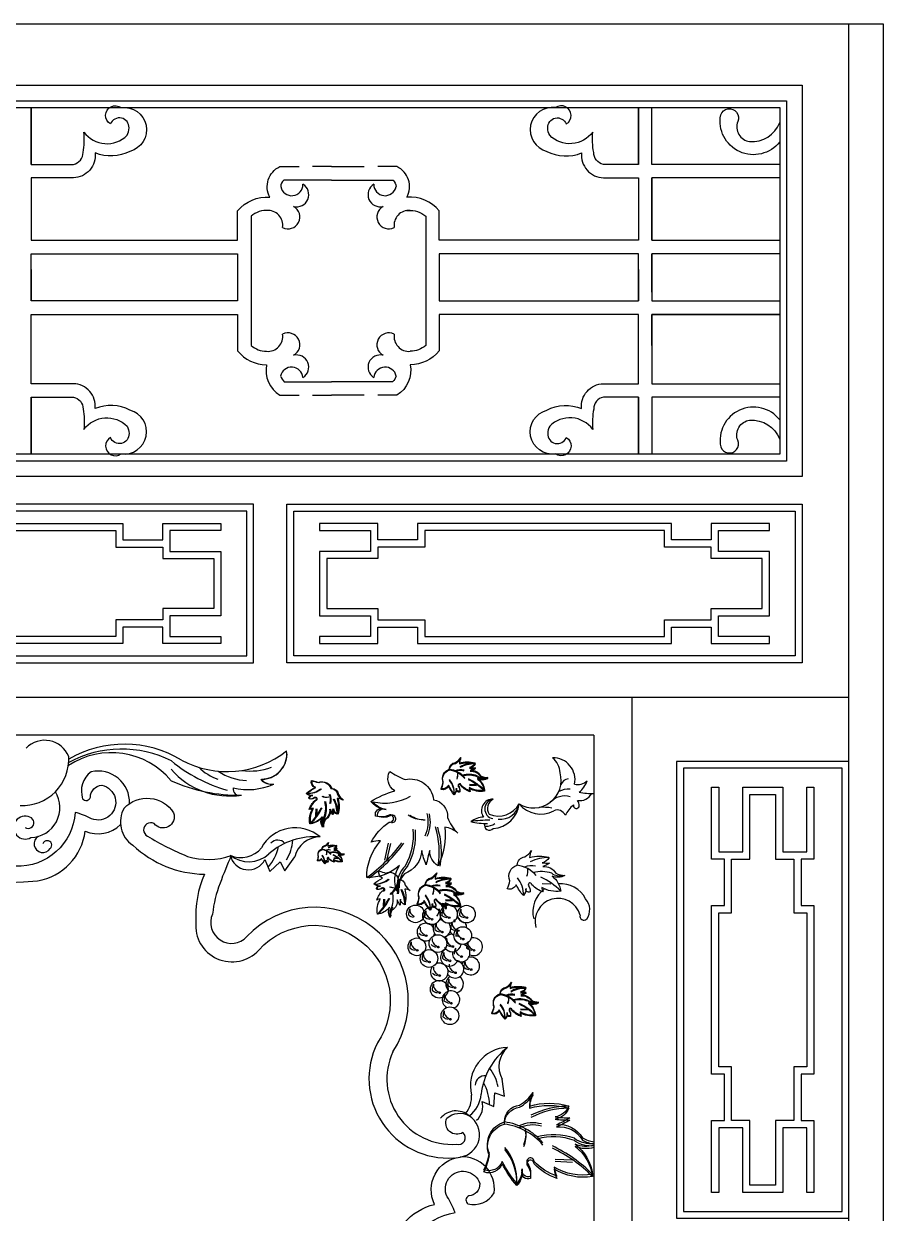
# Model space of a CAD drawing. Header units: metres. Extents: x 4107 to 6907, y 781 to 4481.
# Drawn here: x 5656 to 6907, y 2748 to 4481 of the extents above; entities that cross this region are included whole.
import ezdxf

# ---------------------------------------------------------------- set-up
doc = ezdxf.new("R2010")
doc.units = ezdxf.units.M
for name, color, linetype in [('3', 3, 'Continuous'), ('4', 4, 'Continuous'), ('7', 7, 'Continuous')]:
    doc.layers.add(name, color=color, linetype=linetype)

msp = doc.modelspace()

# ---------------------------------------------------------------- hatches: boundary and pattern name
at = {"layer": '3'}
h = msp.add_hatch(dxfattribs=at)
h.set_pattern_fill('ANGLE', scale=1.31)
h.paths.add_polyline_path([(6251.18, 3176.19, 1), (6248.68, 3176.19, 1)])
h = msp.add_hatch(dxfattribs=at)
h.set_pattern_fill('ANGLE', scale=1.31)
h.paths.add_polyline_path([(6276.2, 3178.48, 1), (6273.7, 3178.48, 1)])
h = msp.add_hatch(dxfattribs=at)
h.set_pattern_fill('ANGLE', scale=1.31)
h.paths.add_polyline_path([(6301.95, 3178.48, 1), (6299.45, 3178.48, 1)])
h = msp.add_hatch(dxfattribs=at)
h.set_pattern_fill('ANGLE', scale=1.31)
h.paths.add_polyline_path([(6242.85, 3152.34, 1), (6240.35, 3152.34, 1)])
h = msp.add_hatch(dxfattribs=at)
h.set_pattern_fill('ANGLE', scale=1.31)
h.paths.add_polyline_path([(6266.17, 3157.54, 1), (6263.67, 3157.54, 1)])
h = msp.add_hatch(dxfattribs=at)
h.set_pattern_fill('ANGLE', scale=1.31)
h.paths.add_polyline_path([(6289.23, 3159.53, 1), (6286.73, 3159.53, 1)])
h = msp.add_hatch(dxfattribs=at)
h.set_pattern_fill('ANGLE', scale=1.31)
h.paths.add_polyline_path([(6260.46, 3135.68, 1), (6257.96, 3135.68, 1)])
h = msp.add_hatch(dxfattribs=at)
h.set_pattern_fill('ANGLE', scale=1.31)
h.paths.add_polyline_path([(6281.39, 3136.45, 1), (6278.89, 3136.45, 1)])
h = msp.add_hatch(dxfattribs=at)
h.set_pattern_fill('ANGLE', scale=1.31)
h.paths.add_polyline_path([(6296.43, 3147.36, 1), (6293.93, 3147.36, 1)])
h = msp.add_hatch(dxfattribs=at)
h.set_pattern_fill('ANGLE', scale=1.31)
h.paths.add_polyline_path([(6229.77, 3130.87, 1), (6227.27, 3130.87, 1)])
h = msp.add_hatch(dxfattribs=at)
h.set_pattern_fill('ANGLE', scale=1.31)
h.paths.add_polyline_path([(6294.14, 3121.82, 1), (6291.64, 3121.82, 1)])
h = msp.add_hatch(dxfattribs=at)
h.set_pattern_fill('ANGLE', scale=1.31)
h.paths.add_polyline_path([(6312.35, 3131.02, 1), (6309.85, 3131.02, 1)])
h = msp.add_hatch(dxfattribs=at)
h.set_pattern_fill('ANGLE', scale=1.31)
h.paths.add_polyline_path([(6247.41, 3113.88, 1), (6244.91, 3113.88, 1)])
h = msp.add_hatch(dxfattribs=at)
h.set_pattern_fill('ANGLE', scale=1.31)
h.paths.add_polyline_path([(6277.12, 3115.67, 1), (6274.61, 3115.67, 1)])
h = msp.add_hatch(dxfattribs=at)
h.set_pattern_fill('ANGLE', scale=1.31)
h.paths.add_polyline_path([(6308.15, 3102.93, 1), (6305.65, 3102.93, 1)])
h = msp.add_hatch(dxfattribs=at)
h.set_pattern_fill('ANGLE', scale=1.31)
h.paths.add_polyline_path([(6262.39, 3094.19, 1), (6259.89, 3094.19, 1)])
h = msp.add_hatch(dxfattribs=at)
h.set_pattern_fill('ANGLE', scale=1.31)
h.paths.add_polyline_path([(6285.24, 3098.32, 1), (6282.74, 3098.32, 1)])
h = msp.add_hatch(dxfattribs=at)
h.set_pattern_fill('ANGLE', scale=1.31)
h.paths.add_polyline_path([(6262.28, 3069.1, 1), (6259.78, 3069.1, 1)])
h = msp.add_hatch(dxfattribs=at)
h.set_pattern_fill('ANGLE', scale=1.31)
h.paths.add_polyline_path([(6284.72, 3076.46, 1), (6282.22, 3076.46, 1)])
h = msp.add_hatch(dxfattribs=at)
h.set_pattern_fill('ANGLE', scale=1.31)
h.paths.add_polyline_path([(6279.36, 3053.93, 1), (6276.86, 3053.93, 1)])
h = msp.add_hatch(dxfattribs=at)
h.set_pattern_fill('ANGLE', scale=1.31)
h.paths.add_polyline_path([(6277.87, 3030.57, 1), (6275.37, 3030.57, 1)])

# ---------------------------------------------------------------- linework, layer by layer
for p, q in [((5666.57, 4275.75), (5666.57, 4358.43)), ((6550.49, 4275.75), (6550.49, 4358.43)), ((6570.07, 4275.75), (6570.07, 4358.43)), ((6570.07, 4165.22), (6570.07, 4256.17)), ((5666.57, 4089.58), (5666.57, 4145.64)), ((6550.49, 4089.58), (6550.49, 4145.64)), ((6570.07, 4089.58), (6570.07, 4145.64)), ((5666.57, 4122.5), (5666.57, 4076.79)), ((6550.49, 4122.5), (6550.49, 4076.79)), ((6570.07, 4122.5), (6570.07, 4076.79)), ((6570.07, 4057.21), (6570.07, 3956.32)), ((5666.57, 3936.74), (5666.57, 3853.65)), ((6550.49, 3936.74), (6550.49, 3853.65)), ((6570.07, 3936.74), (6570.07, 3853.65)), ((6304.63, 3372.94), (6314.75, 3372.5)), ((6304.63, 3371.67), (6314.75, 3371.23)), ((6080.99, 3337.13), (6080.55, 3327)), ((6082.26, 3337.13), (6081.82, 3327)), ((6186.17, 3286.93), (6180.75, 3262.18)), ((6189.3, 3286.39), (6183.88, 3261.63)), ((6006.69, 3263.09), (6014.01, 3245.94)), ((6014.01, 3245.94), (6028.69, 3259.68)), ((6028.69, 3259.68), (6035.81, 3246.89)), ((6035.81, 3246.89), (6050.19, 3267.17)), ((6106.82, 3265.75), (6112.66, 3265.5)), ((6106.82, 3265.02), (6112.66, 3264.77)), ((6410.39, 3228.24), (6422.87, 3227.7)), ((6179.36, 3205.28), (6178.92, 3195.16)), ((6180.63, 3205.28), (6180.19, 3195.16)), ((6269.55, 3205.01), (6279.68, 3204.57)), ((6269.55, 3203.74), (6279.68, 3203.3)), ((6223.63, 3180.69), (6223.22, 3179.2)), ((6247.08, 3177.95), (6246.67, 3176.46)), ((6272.11, 3180.24), (6271.7, 3178.75)), ((6297.85, 3180.24), (6297.44, 3178.75)), ((6238.75, 3154.1), (6238.34, 3152.61)), ((6262.08, 3159.3), (6261.67, 3157.81)), ((6285.13, 3161.29), (6284.72, 3159.8)), ((6256.37, 3137.44), (6255.96, 3135.95)), ((6277.29, 3138.21), (6276.88, 3136.72)), ((6292.33, 3149.12), (6291.93, 3147.63)), ((6225.67, 3132.63), (6225.27, 3131.14)), ((6308.25, 3132.78), (6307.84, 3131.29)), ((6243.31, 3115.64), (6242.9, 3114.15)), ((6273.02, 3117.44), (6272.61, 3115.95)), ((6304.05, 3104.69), (6303.65, 3103.2)), ((6258.29, 3095.96), (6257.88, 3094.47)), ((6281.14, 3100.08), (6280.73, 3098.59)), ((6258.18, 3070.86), (6257.77, 3069.37)), ((6280.62, 3078.22), (6280.21, 3076.73)), ((6275.26, 3055.69), (6274.85, 3054.2)), ((6273.77, 3032.33), (6273.37, 3030.84)), ((6378.58, 3045.93), (6388.71, 3045.49)), ((6378.58, 3044.66), (6388.71, 3044.22)), ((6355.25, 2918.67), (6352.16, 2943.34)), ((6322.83, 2910.96), (6339.81, 2903.25)), ((6339.81, 2903.25), (6341.35, 2923.3)), ((6341.35, 2923.3), (6355.25, 2918.67)), ((6429.09, 2826.89), (6454.41, 2825.79)), ((6429.09, 2823.71), (6454.41, 2822.61))]:
    msp.add_line(p, q, dxfattribs=at)
for points in [[(5506.67, 4368.43), (6766.08, 4368.43), (6766.08, 3843.65), (5506.67, 3843.65)], [(6756.08, 4275.75), (6570.07, 4275.75), (6570.07, 4358.43)], [(6103.66, 4272.5), (6075.99, 4272.5)], [(6103.66, 4272.5), (6151.33, 4272.5)], [(6756.08, 4256.17), (6570.07, 4256.17), (6570.07, 4165.22), (6756.08, 4165.22)], [(5967.02, 4145.64), (5967.02, 4076.79)], [(6260.3, 4145.64), (6260.3, 4076.79)], [(6756.08, 4145.64), (6570.07, 4145.64), (6570.07, 4076.79), (6756.08, 4076.79)], [(6756.08, 4057.21), (6570.07, 4057.21), (6570.07, 3956.32), (6756.08, 3956.32)], [(6570.07, 4011.88), (6570.07, 4057.21), (6756.08, 4057.21)], [(6075.99, 3939.58), (6103.66, 3939.58)], [(6151.33, 3939.58), (6103.66, 3939.58)], [(6756.08, 3936.74), (6570.07, 3936.74), (6570.07, 3854.06)], [(5223.62, 3588.16), (5223.62, 3612.17), (5155.43, 3612.17), (5155.43, 3628.75), (5081.08, 3628.75), (5081.08, 3701.67), (5155.43, 3701.67), (5155.43, 3718.26), (5223.62, 3718.26), (5223.62, 3742.26), (5789.71, 3742.26), (5789.71, 3718.26), (5857.91, 3718.26), (5857.91, 3701.67), (5932.25, 3701.67), (5932.25, 3628.75), (5857.91, 3628.75), (5857.91, 3612.17), (5789.71, 3612.17), (5789.71, 3588.16), (5223.62, 3588.16)], [(5213.18, 3752.7), (5800.16, 3752.7), (5800.16, 3728.7), (5857.91, 3728.7), (5857.91, 3752.7), (5942.7, 3752.7), (5942.7, 3742.26), (5868.35, 3742.26), (5868.35, 3712.11), (5942.7, 3712.11), (5942.7, 3618.31), (5868.35, 3618.31), (5868.35, 3588.16), (5942.7, 3588.16), (5942.7, 3577.72), (5857.91, 3577.72), (5857.91, 3601.72), (5800.16, 3601.72), (5800.16, 3577.72), (5213.18, 3577.72)], [(6741.09, 3752.7), (6656.3, 3752.7), (6656.3, 3728.7), (6598.55, 3728.7), (6598.55, 3752.7), (6228.82, 3752.7), (6228.82, 3728.7), (6171.07, 3728.7), (6171.07, 3752.7), (6086.28, 3752.7), (6086.28, 3742.26), (6160.63, 3742.26), (6160.63, 3712.11), (6086.28, 3712.11), (6086.28, 3618.31), (6160.63, 3618.31), (6160.63, 3588.16), (6086.28, 3588.16), (6086.28, 3577.72), (6171.07, 3577.72), (6171.07, 3601.72), (6228.82, 3601.72), (6228.82, 3577.72), (6598.55, 3577.72), (6598.55, 3601.72), (6656.3, 3601.72), (6656.3, 3577.72), (6741.09, 3577.72), (6741.09, 3588.16), (6666.74, 3588.16), (6666.74, 3618.31), (6741.09, 3618.31), (6741.09, 3712.11), (6666.74, 3712.11), (6666.74, 3742.26), (6741.09, 3742.26), (6741.09, 3752.7)], [(6588.11, 3588.16), (6588.11, 3612.17), (6656.3, 3612.17), (6656.3, 3628.75), (6730.65, 3628.75), (6730.65, 3701.67), (6656.3, 3701.67), (6656.3, 3718.26), (6588.11, 3718.26), (6588.11, 3742.26), (6239.26, 3742.26), (6239.26, 3718.26), (6171.07, 3718.26), (6171.07, 3701.67), (6096.72, 3701.67), (6096.72, 3628.75), (6171.07, 3628.75), (6171.07, 3612.17), (6239.26, 3612.17), (6239.26, 3588.16), (6588.11, 3588.16)], [(6805.92, 3368.59), (6805.92, 3263.8), (6787.17, 3263.8), (6787.17, 3196.05), (6805.92, 3196.05), (6805.92, 2950.81), (6787.17, 2950.81), (6787.17, 2883.06), (6805.92, 2883.06), (6805.92, 2778.27), (6795.47, 2778.27), (6795.47, 2872.62), (6760.58, 2872.62), (6760.58, 2778.27), (6702.17, 2778.27), (6702.17, 2872.62), (6667.28, 2872.62), (6667.28, 2778.27), (6656.83, 2778.27), (6656.83, 2883.06), (6675.58, 2883.06), (6675.58, 2950.81), (6656.83, 2950.81), (6656.83, 3196.05), (6675.58, 3196.05), (6675.58, 3263.8), (6656.83, 3263.8), (6656.83, 3368.59), (6667.28, 3368.59), (6667.28, 3274.24), (6702.17, 3274.24), (6702.17, 3368.59), (6760.58, 3368.59), (6760.58, 3274.24), (6795.47, 3274.24), (6795.47, 3368.59), (6805.92, 3368.59)], [(6667.28, 3185.6), (6686.02, 3185.6), (6686.02, 3263.8), (6712.61, 3263.8), (6712.61, 3358.15), (6750.14, 3358.15), (6750.14, 3263.8), (6776.73, 3263.8), (6776.73, 3185.6), (6795.47, 3185.6), (6795.47, 2961.25), (6776.73, 2961.25), (6776.73, 2883.06), (6750.14, 2883.06), (6750.14, 2788.71), (6712.61, 2788.71), (6712.61, 2883.06), (6686.02, 2883.06), (6686.02, 2961.25), (6667.28, 2961.25), (6667.28, 3185.6)]]:
    msp.add_lwpolyline(points, dxfattribs=at)
for points in [[(5666.57, 4358.43), (5666.57, 4275.75), (5727.92, 4275.75, 0.37), (5741.96, 4293.16, 0.07), (5743.37, 4322.73, 0.46), (5806.08, 4318.09, 0.13), (5808.95, 4328.76, 0.85), (5781.98, 4334.6, -1.05), (5797.42, 4358.43, -0.94), (5810.3, 4294.74, -0.22), (5759.58, 4292.46, -0.44), (5727.92, 4256.17), (5666.57, 4256.17), (5666.57, 4210.7), (5666.57, 4165.22), (5967.02, 4165.22), (5967.02, 4207.85, -0.25), (6014.03, 4227.93, -0.43), (6028.41, 4272.5), (6056.4, 4272.5)], [(6550.49, 4358.43), (6550.49, 4275.75), (6499.4, 4275.75, -0.37), (6485.36, 4293.16, -0.07), (6483.95, 4322.73, -0.46), (6421.24, 4318.09, -0.13), (6418.37, 4328.76, -0.85), (6445.34, 4334.6, 1.05), (6429.9, 4358.43, 0.94), (6417.02, 4294.74, 0.22), (6467.74, 4292.46, 0.44), (6499.4, 4256.17), (6550.49, 4256.17), (6550.49, 4210.7), (6550.49, 4165.22), (6260.3, 4165.22), (6260.3, 4207.85, 0.25), (6213.29, 4227.93, 0.43), (6198.91, 4272.5), (6170.91, 4272.5)], [(6756.08, 4308.5, -0.79), (6670.23, 4347.85, -1.03), (6695.08, 4338.2, 0.49), (6712.28, 4308.93, 0.33), (6756.08, 4336.53)], [(6103.66, 4252.92), (6034.04, 4252.92, 0.21), (6029.74, 4243.31)], [(6103.66, 4252.92), (6193.28, 4252.92, -0.21), (6197.58, 4243.31)], [(6014.6, 4208.35, -0.03), (6012.22, 4208.43, 0.21), (5986.6, 4200.13), (5986.6, 4011.94, 0.18), (6009.05, 4003.5)], [(6212.72, 4208.35, 0.03), (6215.1, 4208.43, -0.21), (6240.72, 4200.13), (6240.72, 4011.94, -0.18), (6218.27, 4003.5)], [(5666.57, 3854.06), (5666.57, 3936.74), (5727.92, 3936.74, -0.37), (5741.96, 3919.33, -0.07), (5743.37, 3889.76, -0.46), (5806.08, 3894.4, -0.13), (5808.95, 3883.73, -0.85), (5781.98, 3877.89, 1.05), (5797.42, 3854.06, 0.94), (5810.3, 3917.75, 0.22), (5759.58, 3920.03, 0.44), (5727.92, 3956.32), (5666.57, 3956.32), (5666.57, 3956.32), (5666.57, 4057.21), (5967.02, 4057.21), (5967.02, 4004.23, 0.23), (6009.05, 3983.92, 0.31), (6028.41, 3939.58), (6056.4, 3939.58)], [(6550.49, 3854.06), (6550.49, 3936.74), (6499.4, 3936.74, 0.37), (6485.36, 3919.33, 0.07), (6483.95, 3889.76, 0.46), (6421.24, 3894.4, 0.13), (6418.37, 3883.73, 0.85), (6445.34, 3877.89, -1.05), (6429.9, 3854.06, -0.94), (6417.02, 3917.75, -0.22), (6467.74, 3920.03, -0.44), (6499.4, 3956.32), (6550.49, 3956.32), (6550.49, 3956.32), (6550.49, 4057.21), (6260.3, 4057.21), (6260.3, 4004.23, -0.23), (6218.27, 3983.92, -0.31), (6198.91, 3939.58), (6170.91, 3939.58)], [(6029.37, 3967.38, 0.11), (6034.89, 3959.16), (6103.66, 3959.16)], [(6197.95, 3967.38, -0.11), (6192.43, 3959.16), (6103.66, 3959.16)], [(6756.08, 3903.58, 0.79), (6670.23, 3864.23, 1.03), (6695.08, 3873.87, -0.49), (6712.28, 3903.14, -0.33), (6756.08, 3875.55)], [(6038.6, 3416.9, -0.41), (6001.52, 3379.82, 6.28), (6001.52, 3379.82, 0.26), (6019.5, 3373.12)], [(6282.32, 3358.74, -0.06), (6273.82, 3371.48, -0.41), (6263.2, 3366.71, 0.07), (6266.39, 3376.26, -0.45), (6275.1, 3394.61, -0.38), (6283.92, 3404.39, 0.11), (6291.89, 3411.82, 0.15), (6289.76, 3403.86, -0.14), (6312.61, 3403.86, -0.26), (6304.64, 3397.49, 0.03), (6313.14, 3396.96, -0.06), (6305.36, 3392.95, -0.3), (6320.58, 3385.28, 0.13), (6331.2, 3382.63, -0.24), (6316.33, 3381.57, -0.2), (6326.42, 3364.05, -0.18), (6304.11, 3368.3, 0.11), (6305.7, 3362.99, -0.12), (6292.42, 3371.48)], [(6282.32, 3357.47, -0.06), (6273.82, 3370.21, -0.41), (6263.2, 3365.43, 0.07), (6266.39, 3374.99, -0.45), (6275.1, 3393.34, -0.38), (6283.92, 3403.12, 0.11), (6291.89, 3410.55, 0.15), (6289.76, 3402.59, -0.14), (6312.61, 3402.59, -0.26), (6304.64, 3396.22, 0.03), (6313.14, 3395.69, -0.06), (6305.36, 3391.68, -0.3), (6320.58, 3384.01, 0.13), (6331.2, 3381.36, -0.24), (6316.33, 3380.3, -0.2), (6326.42, 3362.78, -0.18), (6304.11, 3367.03, 0.11), (6305.7, 3361.72, -0.12), (6292.42, 3370.21)], [(5809.67, 3344.74, 0.49), (5753.96, 3390.96, 0.33), (5741.44, 3351.69, 0.6), (5752.77, 3353.89, -0.4), (5769.3, 3371.39, -1.09), (5754.49, 3322.56, 0.05), (5730.37, 3331.9, -0.41), (5643.67, 3253.41, -0.02), (5345.41, 3253.41, -0.46), (5296.38, 3330.3, 0.01), (5263.95, 3323.15, -1.07), (5251.68, 3371.39, -0.4), (5268.21, 3353.89, 0.6), (5279.54, 3351.69, 0.33), (5267.02, 3390.96, 0.53), (5211.32, 3338.18)], [(6066.79, 3359.43, -0.06), (6079.53, 3367.93, -0.41), (6074.75, 3378.56, 0.07), (6084.31, 3375.37, -0.45), (6102.66, 3366.65, -0.38), (6112.44, 3357.84, 0.11), (6119.87, 3349.87, 0.15), (6111.91, 3351.99, -0.14), (6111.91, 3329.15, -0.26), (6105.54, 3337.12, 0.03), (6105.01, 3328.61, -0.06), (6101, 3336.39, -0.3), (6093.33, 3321.18, 0.13), (6090.68, 3310.55, -0.24), (6089.61, 3325.43, -0.2), (6072.1, 3315.33, -0.18), (6076.35, 3337.65, 0.11), (6071.04, 3336.05, -0.12), (6079.53, 3349.34)], [(6068.06, 3359.43, -0.06), (6080.8, 3367.93, -0.41), (6076.02, 3378.56, 0.07), (6085.58, 3375.37, -0.45), (6103.93, 3366.65, -0.38), (6113.71, 3357.84, 0.11), (6121.14, 3349.87, 0.15), (6113.18, 3351.99, -0.14), (6113.18, 3329.15, -0.26), (6106.81, 3337.12, 0.03), (6106.28, 3328.61, -0.06), (6102.27, 3336.39, -0.3), (6094.6, 3321.18, 0.13), (6091.95, 3310.55, -0.24), (6090.89, 3325.43, -0.2), (6073.37, 3315.33, -0.18), (6077.62, 3337.65, 0.11), (6072.31, 3336.05, -0.12), (6080.8, 3349.34)], [(6160.76, 3347.95, -0.06), (6195.78, 3363.43, -0.41), (6188.57, 3391.65, 0.07), (6210.74, 3379.7, -0.45), (6252.2, 3350.35, -0.38), (6272.5, 3324.45, 0.11), (6287.39, 3301.64, 0.15), (6268.69, 3310.28, -0.14), (6258.89, 3254.02, -0.26), (6246.62, 3276.38, 0.03), (6241.67, 3255.67, -0.06), (6235.13, 3276.55, -0.3), (6209.72, 3242.35, 0.13), (6198.63, 3217.32, -0.24), (6202.39, 3254.41, -0.2), (6154.93, 3237.06, -0.18), (6174.95, 3290.2, 0.11), (6161.2, 3288.55, -0.12), (6187.81, 3317.62)], [(6292.42, 3371.48, 1.13), (6288.17, 3370.95, -0.21), (6290.29, 3362.99, -0.66), (6285.51, 3367.24, -0.2), (6282.32, 3358.74)], [(6292.42, 3370.21, 1.13), (6288.17, 3369.68, -0.21), (6290.29, 3361.72, -0.66), (6285.51, 3365.97, -0.2), (6282.32, 3357.47)], [(5802.01, 3338.18, -0.49), (5873.81, 3331.12, -0.85), (5845.32, 3315.46, -0.85)], [(6079.53, 3349.34, 1.13), (6079, 3353.59, -0.21), (6071.04, 3351.46, -0.66), (6075.28, 3356.24, -0.2), (6066.79, 3359.43)], [(6080.8, 3349.34, 1.13), (6080.27, 3353.59, -0.21), (6072.31, 3351.46, -0.66), (6076.55, 3356.24, -0.2), (6068.06, 3359.43)], [(6187.81, 3317.62, 1.13), (6188.32, 3328.32, -0.21), (6167.8, 3326.5, -0.66), (6180.31, 3336.46, -0.2), (6160.76, 3347.95)], [(6190.94, 3317.08, 1.13), (6191.45, 3327.78, -0.21), (6170.93, 3325.96, -0.66), (6183.44, 3335.91, -0.2), (6163.89, 3347.41)], [(6093.95, 3257.56, -0.06), (6089.05, 3264.91, -0.41), (6082.91, 3262.16, 0.07), (6084.75, 3267.67, -0.45), (6089.78, 3278.26, -0.38), (6094.87, 3283.9, 0.11), (6099.47, 3288.18, 0.15), (6098.24, 3283.59, -0.14), (6111.42, 3283.59, -0.26), (6106.82, 3279.92, 0.03), (6111.73, 3279.61, -0.06), (6107.24, 3277.3, -0.3), (6116.02, 3272.87, 0.13), (6122.15, 3271.34, -0.24), (6113.57, 3270.73, -0.2), (6119.39, 3260.62, -0.18), (6106.52, 3263.07, 0.11), (6107.44, 3260.01, -0.12), (6099.77, 3264.91)], [(6093.95, 3256.83, -0.06), (6089.05, 3264.18, -0.41), (6082.91, 3261.42, 0.07), (6084.75, 3266.93, -0.45), (6089.78, 3277.52, -0.38), (6094.87, 3283.16, 0.11), (6099.47, 3287.45, 0.15), (6098.24, 3282.86, -0.14), (6111.42, 3282.86, -0.26), (6106.82, 3279.18, 0.03), (6111.73, 3278.88, -0.06), (6107.24, 3276.56, -0.3), (6116.02, 3272.14, 0.13), (6122.15, 3270.61, -0.24), (6113.57, 3270, -0.2), (6119.39, 3259.89, -0.18), (6106.52, 3262.34, 0.11), (6107.44, 3259.28, -0.12), (6099.77, 3264.18)], [(6382.89, 3210.73, -0.06), (6372.41, 3226.44, -0.41), (6359.32, 3220.55, 0.07), (6363.25, 3232.33, -0.45), (6373.99, 3254.95, -0.38), (6384.86, 3267, 0.11), (6394.68, 3276.16, 0.15), (6392.06, 3266.35, -0.14), (6420.23, 3266.35, -0.26), (6410.4, 3258.5, 0.03), (6420.88, 3257.84, -0.06), (6411.29, 3252.9, -0.3), (6430.05, 3243.45, 0.13), (6443.15, 3240.18, -0.24), (6424.81, 3238.87, -0.2), (6437.26, 3217.28, -0.18), (6409.75, 3222.51, 0.11), (6411.71, 3215.97, -0.12), (6395.34, 3226.44)], [(6099.77, 3264.91, 1.13), (6097.32, 3264.61, -0.21), (6098.55, 3260.01, -0.66), (6095.79, 3262.46, -0.2), (6093.95, 3257.56)], [(6099.77, 3264.18, 1.13), (6097.32, 3263.87, -0.21), (6098.55, 3259.28, -0.66), (6095.79, 3261.73, -0.2), (6093.95, 3256.83)], [(6165.16, 3227.59, -0.06), (6177.9, 3236.09, -0.41), (6173.12, 3246.71, 0.07), (6182.68, 3243.53, -0.45), (6201.03, 3234.81, -0.38), (6210.81, 3225.99, 0.11), (6218.24, 3218.02, 0.15), (6210.28, 3220.15, -0.14), (6210.28, 3197.3, -0.26), (6203.91, 3205.27, 0.03), (6203.38, 3196.77, -0.06), (6199.37, 3204.55, -0.3), (6191.7, 3189.33, 0.13), (6189.05, 3178.71, -0.24), (6187.99, 3193.58, -0.2), (6170.47, 3183.49, -0.18), (6174.72, 3205.8, 0.11), (6169.41, 3204.21, -0.12), (6177.9, 3217.49)], [(6247.25, 3190.81, -0.06), (6238.75, 3203.55, -0.41), (6228.12, 3198.77, 0.07), (6231.31, 3208.33, -0.45), (6240.03, 3226.68, -0.38), (6248.85, 3236.46, 0.11), (6256.82, 3243.89, 0.15), (6254.69, 3235.93, -0.14), (6277.54, 3235.93, -0.26), (6269.57, 3229.56, 0.03), (6278.07, 3229.03, -0.06), (6270.29, 3225.02, -0.3), (6285.51, 3217.35, 0.13), (6296.13, 3214.69, -0.24), (6281.26, 3213.63, -0.2), (6291.35, 3196.12, -0.18), (6269.04, 3200.36, 0.11), (6270.63, 3195.06, -0.12), (6257.35, 3203.55)], [(6247.25, 3189.54, -0.06), (6238.75, 3202.28, -0.41), (6228.12, 3197.5, 0.07), (6231.31, 3207.06, -0.45), (6240.03, 3225.41, -0.38), (6248.85, 3235.19, 0.11), (6256.82, 3242.62, 0.15), (6254.69, 3234.65, -0.14), (6277.54, 3234.65, -0.26), (6269.57, 3228.29, 0.03), (6278.07, 3227.75, -0.06), (6270.29, 3223.74, -0.3), (6285.51, 3216.08, 0.13), (6296.13, 3213.42, -0.24), (6281.26, 3212.36, -0.2), (6291.35, 3194.85, -0.18), (6269.04, 3199.09, 0.11), (6270.63, 3193.79, -0.12), (6257.35, 3202.28)], [(6177.9, 3217.49, 1.13), (6177.37, 3221.74, -0.21), (6169.41, 3219.62, -0.66), (6173.66, 3224.4, -0.2), (6165.16, 3227.59)], [(6179.17, 3217.49, 1.13), (6178.64, 3221.74, -0.21), (6170.68, 3219.62, -0.66), (6174.93, 3224.4, -0.2), (6166.43, 3227.59)], [(6395.34, 3226.44, 1.13), (6390.1, 3225.78, -0.21), (6392.72, 3215.97, -0.66), (6386.82, 3221.2, -0.2), (6382.89, 3210.73)], [(6257.35, 3203.55, 1.13), (6253.1, 3203.02, -0.21), (6255.22, 3195.06, -0.66), (6250.44, 3199.3, -0.2), (6247.25, 3190.81)], [(6257.35, 3202.28, 1.13), (6253.1, 3201.75, -0.21), (6255.22, 3193.79, -0.66), (6250.44, 3198.03, -0.2), (6247.25, 3189.54)], [(6268.92, 3196.49, 1.13), (6263.68, 3195.84, -0.21), (6266.3, 3186.02, -0.66), (6260.4, 3191.26, -0.2), (6256.47, 3180.79)], [(6356.28, 3031.73, -0.06), (6347.78, 3044.47, -0.41), (6337.15, 3039.69, 0.07), (6340.34, 3049.24, -0.45), (6349.06, 3067.6, -0.38), (6357.87, 3077.38, 0.11), (6365.84, 3084.81, 0.15), (6363.72, 3076.84, -0.14), (6386.56, 3076.84, -0.26), (6378.59, 3070.48, 0.03), (6387.09, 3069.94, -0.06), (6379.31, 3065.93, -0.3), (6394.53, 3058.27, 0.13), (6405.16, 3055.61, -0.24), (6390.28, 3054.55, -0.2), (6400.38, 3037.04, -0.18), (6378.06, 3041.28, 0.11), (6379.66, 3035.98, -0.12), (6366.37, 3044.47)], [(6356.28, 3030.46, -0.06), (6347.78, 3043.2, -0.41), (6337.15, 3038.42, 0.07), (6340.34, 3047.97, -0.45), (6349.06, 3066.33, -0.38), (6357.87, 3076.1, 0.11), (6365.84, 3083.53, 0.15), (6363.72, 3075.57, -0.14), (6386.56, 3075.57, -0.26), (6378.59, 3069.2, 0.03), (6387.09, 3068.67, -0.06), (6379.31, 3064.66, -0.3), (6394.53, 3057, 0.13), (6405.16, 3054.34, -0.24), (6390.28, 3053.28, -0.2), (6400.38, 3035.77, -0.18), (6378.06, 3040.01, 0.11), (6379.66, 3034.71, -0.12), (6366.37, 3043.2)], [(6366.37, 3044.47, 1.13), (6362.12, 3043.94, -0.21), (6364.25, 3035.98, -0.66), (6359.47, 3040.22, -0.2), (6356.28, 3031.73)], [(6366.37, 3043.2, 1.13), (6362.12, 3042.67, -0.21), (6364.25, 3034.71, -0.66), (6359.47, 3038.95, -0.2), (6356.28, 3030.46)], [(6193.15, 2982.93, 0.57), (6285.3, 2848.42, 0.8), (6295.04, 2865.48, -0.75), (6271.67, 2886.34, -0.33), (6303.98, 2890, -0.42)], [(6373.34, 2791.39, -0.06), (6352.09, 2823.23, -0.41), (6325.52, 2811.29, 0.07), (6333.49, 2835.17, -0.45), (6355.29, 2881.05, -0.38), (6377.32, 2905.5, 0.11), (6397.25, 2924.08, 0.15), (6391.94, 2904.17, -0.14), (6449.05, 2904.17, -0.26), (6429.13, 2888.25, 0.03), (6450.38, 2886.92, -0.06), (6430.93, 2876.9, -0.3), (6468.98, 2857.73, 0.08), (6485.69, 2851.86)], [(6373.34, 2788.21, -0.06), (6352.09, 2820.05, -0.41), (6325.52, 2808.11, 0.07), (6333.49, 2832, -0.45), (6355.29, 2877.88, -0.38), (6377.32, 2902.32, 0.11), (6397.25, 2920.9, 0.15), (6391.94, 2901, -0.14), (6449.05, 2901, -0.26), (6429.13, 2885.07, 0.03), (6450.38, 2883.75, -0.06), (6430.93, 2873.72, -0.3), (6468.98, 2854.55, 0.08), (6485.69, 2848.68)], [(6485.69, 2846.84, -0.17), (6458.35, 2848.44, -0.2), (6483.59, 2804.65, -0.18), (6427.8, 2815.27, 0.11), (6431.78, 2802, -0.12), (6398.58, 2823.23)], [(6485.69, 2843.67, -0.17), (6458.35, 2845.27, -0.2), (6483.59, 2801.48, -0.18), (6427.8, 2812.09, 0.11), (6431.78, 2798.82, -0.12), (6398.58, 2820.05)], [(6333.25, 2344.91, 0.47), (6372.86, 2404.88, 0.33), (6332.64, 2413.93, 0.6), (6335.83, 2402.83, -0.4), (6354.7, 2387.89, -1.07), (6305.58, 2395.91, 0.01), (6309.87, 2428.83, -0.45), (6226.21, 2502.76, -0.04), (6212.83, 2655.69, -0.41), (6283.48, 2748.9, 0.05), (6272.06, 2772.11, -1.09), (6319.42, 2791.13, -0.4), (6303.43, 2773.13, 0.6), (6302.22, 2761.65, 0.33), (6340.25, 2777.55, 0.48), (6290.83, 2829.81, 0.48)], [(6398.58, 2823.23, 1.13), (6387.95, 2821.9, -0.21), (6393.26, 2802, -0.66), (6381.31, 2812.62, -0.2), (6373.34, 2791.39)], [(6398.58, 2820.05, 1.13), (6387.95, 2818.73, -0.21), (6393.26, 2798.82, -0.66), (6381.31, 2809.44, -0.2), (6373.34, 2788.21)]]:
    msp.add_lwpolyline(points, format="xyb", dxfattribs=at)
for points in [[(5666.57, 4145.64), (5967.02, 4145.64), (5967.02, 4076.79), (5666.57, 4076.79)], [(6550.49, 4145.64), (6260.3, 4145.64), (6260.3, 4076.79), (6550.49, 4076.79)], [(5980.33, 3770.75), (5033.01, 3770.75), (5033.01, 3559.67), (5980.33, 3559.67)], [(6048.65, 3770.75), (6778.72, 3770.75), (6778.72, 3559.67), (6048.65, 3559.67)], [(6846.78, 2750.64), (6846.78, 3396.22), (6615.97, 3396.22), (6615.97, 2750.64)], [(6270.84, 3193.91), (6268.67, 3193.91), (6268.67, 3192.02), (6270.84, 3192.02)], [(6283.86, 3174.97), (6281.69, 3174.97), (6281.69, 3173.07), (6283.86, 3173.07)]]:
    msp.add_lwpolyline(points, close=True, dxfattribs=at)
for centre, radius in [((6225.88, 3184.1), 12.87), ((6249.33, 3181.36), 12.87), ((6300.11, 3183.65), 12.87), ((6249.93, 3176.19), 1.25), ((6274.95, 3178.48), 1.25), ((6300.7, 3178.48), 1.25), ((6241.6, 3152.34), 1.25), ((6258.62, 3140.84), 12.87), ((6264.92, 3157.54), 1.25), ((6294.59, 3152.53), 12.87), ((6287.98, 3159.53), 1.25), ((6227.93, 3136.04), 12.87), ((6259.21, 3135.68), 1.25), ((6280.14, 3136.45), 1.25), ((6295.18, 3147.36), 1.25), ((6228.52, 3130.87), 1.25), ((6245.56, 3119.05), 12.87), ((6292.89, 3121.82), 1.25), ((6311.1, 3131.02), 1.25), ((6246.16, 3113.88), 1.25), ((6275.86, 3115.67), 1.25), ((6306.9, 3102.93), 1.25), ((6260.43, 3074.27), 12.87), ((6261.14, 3094.19), 1.25), ((6283.99, 3098.32), 1.25), ((6261.03, 3069.1), 1.25), ((6283.47, 3076.46), 1.25), ((6278.11, 3053.93), 1.25), ((6276.03, 3035.74), 12.87), ((6276.62, 3030.57), 1.25)]:
    msp.add_circle(centre, radius, dxfattribs=at)
for centre, radius, start, end in [((6045.78, 4246.45), 16.34, 191.1, 1.41), ((6052.69, 4231.71), 17.84, 256.35, 58.12), ((6174.62, 4231.71), 17.84, 121.88, 283.65), ((6181.54, 4246.45), 16.34, 178.59, 348.9), ((6040.27, 4199.11), 17.33, 243.18, 61.69), ((6187.05, 4199.11), 17.33, 118.31, 296.82), ((6010.96, 4186.92), 21.74, 351.33, 95.04), ((6216.36, 4186.92), 21.74, 84.96, 188.67), ((6010.96, 4025.15), 21.74, 264.96, 8.67), ((6040.27, 4012.96), 17.33, 298.31, 116.82), ((6187.05, 4012.96), 17.33, 63.18, 241.69), ((6216.36, 4025.15), 21.74, 171.33, 275.04), ((6052.69, 3980.37), 17.84, 301.88, 103.65), ((6174.62, 3980.37), 17.84, 76.35, 238.12), ((6045.58, 3963.8), 16.6, 4.92, 167.55), ((6181.74, 3963.8), 16.6, 12.45, 175.08), ((5686.33, 3399.32), 37.57, 21.99, 135.89), ((5802.02, 3270.74), 160.47, 58.81, 120.2), ((5653.79, 3409.43), 67.5, 267.14, 3.36), ((5783.13, 3305.15), 113.62, 39.87, 123.37), ((5797.98, 3261), 163, 63.48, 118.13), ((5951.47, 3531.69), 140.35, 241.79, 308.23), ((6001.52, 3416.9), 37.08, 268.72, 7.03), ((6015.55, 3582.51), 227.63, 230.5, 253.72), ((5966.51, 3456.53), 81.49, 226.42, 249.77), ((5985.88, 3475.5), 83.42, 261.3, 291.24), ((6313.03, 3354.33), 49.53, 90.49, 117.01), ((6313.03, 3353.06), 49.53, 90.49, 117.01), ((6426.1, 3379.45), 31.98, 348.13, 91.06), ((6405, 3387.53), 31.49, 3.83, 49.35), ((5955.53, 3468.52), 112.8, 220.95, 278.64), ((5981.87, 3454.36), 75.92, 235.33, 268.71), ((6016.82, 3395.31), 22.35, 223.83, 276.91), ((6270.19, 3358.78), 36.17, 40.78, 82.19), ((6270.19, 3357.5), 36.17, 40.78, 82.19), ((6252.54, 3360.52), 29.84, 356.59, 40.15), ((6252.54, 3359.25), 29.84, 356.59, 40.15), ((6291.62, 3374.76), 19.31, 74.76, 114.4), ((6291.62, 3373.49), 19.31, 74.76, 114.4), ((6273.6, 3387.67), 14.16, 334.27, 11.78), ((6273.6, 3386.4), 14.16, 334.27, 11.78), ((6303.66, 3351.38), 35.8, 70.09, 105.44), ((6303.66, 3350.11), 35.8, 70.09, 105.44), ((6265.89, 3303.61), 85.54, 44.96, 64.23), ((6265.89, 3302.34), 85.54, 44.96, 64.23), ((6325.27, 3398.16), 16.14, 234.34, 283.66), ((6325.27, 3396.88), 16.14, 234.34, 283.66), ((6397.92, 3378.47), 40.08, 238.27, 16.18), ((6449.92, 3367.79), 13.19, 97.41, 159.91), ((5664.65, 3338.89), 43.65, 271.88, 31.84), ((5968.53, 3596.88), 239.91, 245.84, 270.94), ((5969.78, 3366.16), 9.54, 170.43, 286.36), ((5982.23, 3455.34), 90.27, 255.99, 294.39), ((6068.57, 3389.21), 29.84, 266.59, 310.15), ((6069.84, 3389.21), 29.84, 266.59, 310.15), ((6448.42, 3339.07), 26.89, 84.82, 121.17), ((6461.77, 3393.2), 20.79, 257.85, 312.63), ((6439.26, 3391.05), 38.88, 309.72, 340.24), ((6482.45, 3457.54), 98.13, 259.23, 271.89), ((6095.72, 3368.16), 14.16, 244.27, 281.78), ((6096.99, 3368.16), 14.16, 244.27, 281.78), ((6059.43, 3338.09), 35.8, 340.09, 15.44), ((6060.7, 3338.09), 35.8, 340.09, 15.44), ((6082.81, 3350.13), 19.31, 344.76, 24.4), ((6084.08, 3350.13), 19.31, 344.76, 24.4), ((6062.37, 3328.72), 49.53, 0.49, 27.01), ((6063.65, 3328.72), 49.53, 0.49, 27.01), ((6181.04, 3420), 74.59, 256.71, 300.28), ((6338.35, 3334.58), 16.52, 87.44, 215.03), ((6341.15, 3336.94), 14.43, 101.17, 258.45), ((6345.41, 3337.69), 14.8, 115.26, 214.57), ((6346.64, 3361.12), 34.54, 247.14, 331.01), ((6336.29, 3349.08), 40.83, 273.94, 353.39), ((6349.19, 3349.87), 28.2, 264.42, 348.76), ((6407.9, 3368.8), 39.5, 218.18, 299.22), ((6443.17, 3327.17), 28.58, 73.64, 137.29), ((6465.36, 3368.29), 19.25, 258.69, 332.55), ((6450.29, 3341.45), 13.82, 358.26, 35.17), ((6011.65, 3375.86), 85.54, 314.96, 334.23), ((6012.93, 3375.86), 85.54, 314.96, 334.23), ((6235.75, 3357.04), 35.4, 234.4, 271.9), ((6238.87, 3356.5), 35.4, 234.4, 271.9), ((6196.23, 3318.18), 48.28, 334.88, 14.53), ((6199.36, 3317.63), 48.28, 334.88, 14.53), ((6410.58, 3259.1), 80.2, 79.98, 93.5), ((6432.22, 3322.57), 12.78, 23.25, 113.19), ((6483.77, 3308.74), 44.05, 129.56, 154.63), ((6459.91, 3341.86), 4.28, 168.7, 348.7), ((5657.74, 3309.68), 16.65, 65.17, 300.04), ((5662.18, 3316.8), 8.39, 238.06, 72.28), ((5840.4, 3306.49), 10.23, 61.3, 242.97), ((6050.8, 3253.1), 56.28, 49.79, 151.05), ((6106.2, 3316.49), 16.14, 144.34, 193.66), ((6107.47, 3316.49), 16.14, 144.34, 193.66), ((6136.72, 3274.21), 123.83, 350.62, 17.14), ((6139.85, 3273.66), 123.83, 350.62, 17.14), ((6328.5, 3286.23), 39.05, 95.4, 124.53), ((6330.87, 3173.07), 147.38, 88.68, 99.57), ((6326.51, 3394.28), 78.5, 255.14, 273.06), ((6333.6, 3313.41), 7.48, 161.61, 317.27), ((6329.89, 3330.53), 18.75, 265.71, 307.33), ((5683.54, 3286.11), 12.8, 122.17, 327.11), ((6038.74, 3625.79), 386.08, 238.28, 248.01), ((6078.79, 3196.03), 100.39, 85.24, 131.21), ((6086.7, 3258.57), 37.51, 89.35, 166.75), ((6133.48, 3298.55), 89.49, 330.21, 5.56), ((6136.61, 3298), 89.49, 330.21, 5.56), ((5689.84, 3284.05), 6.62, 312.32, 161.9), ((5972.21, 3303.19), 37.2, 244.46, 322.1), ((5961.09, 3296.12), 66.96, 318.75, 347.57), ((6025.4, 3277.64), 13.86, 41.19, 136.45), ((5987.88, 3295.09), 59.63, 327.23, 356.44), ((6086.95, 3257.58), 20.87, 40.78, 82.19), ((6086.95, 3256.85), 20.87, 40.78, 82.19), ((6099.31, 3266.07), 11.14, 74.76, 114.4), ((6088.91, 3274.25), 8.17, 334.27, 11.78), ((6088.91, 3273.52), 8.17, 334.27, 11.78), ((6111.67, 3255.01), 28.58, 90.49, 117.01), ((6111.67, 3254.28), 28.58, 90.49, 117.01), ((6032.01, 3412.07), 213.86, 305.08, 324.35), ((6035.14, 3411.53), 213.86, 305.08, 324.35), ((5924.08, 3366.61), 103.23, 253.17, 288.96), ((6555.73, 3006), 653.38, 156.27, 160.08), ((5983.3, 3303.11), 43.1, 230.98, 312.92), ((5982.58, 3275.27), 27.01, 192.06, 333.19), ((6076.77, 3258.59), 17.21, 356.59, 40.15), ((6076.77, 3257.85), 17.21, 356.59, 40.15), ((6106.26, 3253.32), 20.65, 70.09, 105.44), ((6106.26, 3252.58), 20.65, 70.09, 105.44), ((6084.47, 3225.75), 49.35, 44.96, 64.23), ((6084.47, 3225.02), 49.35, 44.96, 64.23), ((6118.72, 3280.3), 9.31, 234.34, 283.66), ((6118.72, 3279.57), 9.31, 234.34, 283.66), ((6420.75, 3205.29), 61.06, 90.49, 117.01), ((6239.42, 3225.28), 40.36, 134.46, 183.78), ((6242.55, 3224.74), 40.36, 134.46, 183.78), ((6367.94, 3210.77), 44.59, 40.78, 82.19), ((6394.36, 3230.48), 23.81, 74.76, 114.4), ((6372.13, 3246.39), 17.46, 334.27, 11.78), ((6409.2, 3201.66), 44.13, 70.09, 105.44), ((6435.83, 3259.32), 19.9, 234.34, 283.66), ((6100.05, 3166.24), 170.43, 158.55, 174.1), ((6166.94, 3257.37), 29.84, 266.59, 310.15), ((6168.21, 3257.37), 29.84, 266.59, 310.15), ((6194.09, 3236.32), 14.16, 244.27, 281.78), ((6165.19, 3239.72), 36.17, 310.78, 352.19), ((6195.36, 3236.32), 14.16, 244.27, 281.78), ((6166.47, 3239.72), 36.17, 310.78, 352.19), ((6181.18, 3218.29), 19.31, 344.76, 24.4), ((6182.45, 3218.29), 19.31, 344.76, 24.4), ((6235.12, 3190.84), 36.17, 40.78, 82.19), ((6235.12, 3189.57), 36.17, 40.78, 82.19), ((6256.55, 3206.83), 19.31, 74.76, 114.4), ((6256.55, 3205.56), 19.31, 74.76, 114.4), ((6238.52, 3219.73), 14.16, 334.27, 11.78), ((6277.96, 3186.39), 49.53, 90.49, 117.01), ((6277.96, 3185.12), 49.53, 90.49, 117.01), ((6346.18, 3212.92), 36.78, 356.59, 40.15), ((6362.63, 3142.76), 105.45, 44.96, 64.23), ((6437.43, 3187.25), 40.73, 27.45, 94.81), ((6110.03, 3244.02), 85.54, 314.96, 334.23), ((6111.3, 3244.02), 85.54, 314.96, 334.23), ((6157.8, 3206.25), 35.8, 340.09, 15.44), ((6160.75, 3196.88), 49.53, 0.49, 27.01), ((6162.02, 3196.88), 49.53, 0.49, 27.01), ((6217.47, 3192.59), 29.84, 356.59, 40.15), ((6217.47, 3191.32), 29.84, 356.59, 40.15), ((6238.52, 3218.46), 14.16, 334.27, 11.78), ((6268.59, 3183.45), 35.8, 70.09, 105.44), ((6268.59, 3182.18), 35.8, 70.09, 105.44), ((6230.82, 3135.67), 85.54, 44.96, 64.23), ((6230.82, 3134.4), 85.54, 44.96, 64.23), ((6290.19, 3230.22), 16.14, 234.34, 283.66), ((6290.19, 3228.95), 16.14, 234.34, 283.66), ((6437.43, 3187.25), 40.73, 125.52, 195.1), ((6433.29, 3173.29), 33.36, 15.67, 195.56), ((6455.7, 3190.26), 23.83, 324.33, 41.41), ((6079.41, 3057.62), 136.07, 326.71, 136.71), ((6204.57, 3184.64), 16.14, 144.34, 193.66), ((6205.85, 3184.64), 16.14, 144.34, 193.66), ((6235.97, 3182.99), 20.22, 155.86, 181.15), ((6227.46, 3189.95), 10.02, 172.48, 247.53), ((6259.42, 3180.25), 20.22, 155.86, 181.15), ((6250.91, 3187.21), 10.02, 172.48, 247.53), ((6274.36, 3183.65), 12.87, 317.58, 304.72), ((6284.45, 3182.55), 20.22, 155.86, 181.15), ((6275.93, 3189.5), 10.02, 172.48, 247.53), ((6310.19, 3182.55), 20.22, 155.86, 181.15), ((6301.68, 3189.5), 10.02, 172.48, 247.53), ((5958.05, 3171.3), 30.21, 155.66, 317.6), ((6223.98, 3190.79), 11.62, 224.93, 266.22), ((6249.33, 3181.36), 12.87, 216.51, 317.88), ((6247.44, 3188.05), 11.62, 224.93, 266.22), ((6264.33, 3162.71), 12.87, 90, 107.17), ((6272.46, 3190.35), 11.62, 224.93, 266.22), ((6274.36, 3183.65), 12.87, 218.81, 277.75), ((6264.33, 3162.71), 12.87, 284, 38.81), ((6287.38, 3164.7), 12.87, 151.25, 158.94), ((6297.47, 3163.6), 20.22, 155.86, 181.15), ((6288.96, 3170.55), 10.02, 172.48, 247.53), ((6287.38, 3164.7), 12.87, 83.68, 97.75), ((6300.11, 3183.65), 12.87, 208.55, 263.68), ((6298.21, 3190.35), 11.62, 224.93, 266.22), ((6287.38, 3164.7), 12.87, 357.29, 28.55), ((6471.03, 3180.63), 5.86, 163.48, 313.36), ((6241.01, 3157.51), 12.87, 34.41, 296.94), ((6239.11, 3164.21), 11.62, 224.93, 266.22), ((6242.58, 3163.36), 10.02, 172.48, 247.53), ((6264.33, 3162.71), 12.87, 150.46, 226.73), ((6241.01, 3157.51), 12.87, 336.24, 350.73), ((6274.42, 3161.6), 20.22, 155.86, 181.15), ((6262.43, 3169.41), 11.62, 224.93, 266.22), ((6265.9, 3168.56), 10.02, 172.48, 247.53), ((6279.54, 3141.62), 12.87, 90, 146.53), ((6287.38, 3164.7), 12.87, 210.95, 243.95), ((6287.38, 3164.7), 12.87, 210.95, 243.95), ((6285.49, 3171.4), 11.62, 224.93, 266.22), ((6304.68, 3151.43), 20.22, 155.86, 181.15), ((6296.16, 3158.38), 10.02, 172.48, 247.53), ((6238.01, 3134.94), 20.22, 155.86, 181.15), ((6229.5, 3141.89), 10.02, 172.48, 247.53), ((6241.01, 3157.51), 12.87, 208.55, 263.68), ((6256.72, 3147.54), 11.62, 224.93, 266.22), ((6260.19, 3146.7), 10.02, 172.48, 247.53), ((6279.54, 3141.62), 12.87, 217.71, 352.15), ((6289.63, 3140.52), 20.22, 155.86, 163.3), ((6281.12, 3147.47), 10.02, 172.48, 247.53), ((6277.65, 3148.32), 11.62, 236.86, 266.22), ((6292.29, 3126.99), 12.87, 172.15, 90), ((6294.59, 3152.53), 12.87, 208.55, 263.68), ((6287.38, 3164.7), 12.87, 256.94, 275.15), ((6279.54, 3141.62), 12.87, 47.06, 52.48), ((6292.69, 3159.23), 11.62, 260.93, 266.22), ((6310.5, 3136.19), 12.87, 161.89, 169.23), ((6320.59, 3135.09), 20.22, 155.86, 181.15), ((6312.08, 3142.04), 10.02, 172.48, 247.53), ((6310.5, 3136.19), 12.87, 244.4, 106.61), ((6226.03, 3142.74), 11.62, 224.93, 266.22), ((6255.65, 3117.94), 20.22, 155.86, 181.15), ((6247.14, 3124.9), 10.02, 172.48, 247.53), ((6275.27, 3120.84), 12.87, 112.91, 336.99), ((6285.36, 3119.74), 20.22, 155.86, 181.15), ((6273.37, 3127.54), 11.62, 224.93, 266.22), ((6276.85, 3126.7), 10.02, 172.48, 247.53), ((6279.54, 3141.62), 12.87, 209.68, 270), ((6302.38, 3125.89), 20.22, 155.86, 181.15), ((6293.87, 3132.84), 10.02, 172.48, 247.53), ((6275.27, 3120.84), 12.87, 43.86, 45.86), ((6306.31, 3108.09), 12.87, 216.16, 102.6), ((6308.61, 3142.89), 11.62, 224.93, 266.22), ((6243.67, 3125.74), 11.62, 224.93, 266.22), ((6260.55, 3099.36), 12.87, 143.39, 111.17), ((6262.12, 3105.22), 10.02, 172.48, 247.53), ((6283.39, 3103.49), 12.87, 156.99, 164.64), ((6283.39, 3103.49), 12.87, 215.83, 81.83), ((6281.5, 3110.19), 11.62, 224.93, 266.22), ((6284.97, 3109.34), 10.02, 172.48, 247.53), ((6306.31, 3108.09), 12.87, 150.54, 166.57), ((6316.4, 3106.99), 20.22, 155.86, 181.15), ((6304.41, 3114.79), 11.62, 224.93, 266.22), ((6307.88, 3113.95), 10.02, 172.48, 247.53), ((6258.65, 3106.06), 11.62, 224.93, 266.22), ((6282.87, 3081.63), 12.87, 120.5, 230.71), ((6292.96, 3080.53), 20.22, 155.86, 181.15), ((6284.45, 3087.48), 10.02, 172.48, 247.53), ((6282.87, 3081.63), 12.87, 282.53, 56.76), ((6270.52, 3073.17), 20.22, 155.86, 181.15), ((6258.54, 3080.97), 11.62, 224.93, 266.22), ((6262.01, 3080.12), 10.02, 172.48, 247.53), ((6277.51, 3059.1), 12.87, 290.93, 241.79), ((6280.98, 3088.33), 11.62, 224.93, 266.22), ((6344.15, 3031.76), 36.17, 40.78, 82.19), ((6365.58, 3047.75), 19.31, 74.76, 114.4), ((6386.99, 3027.31), 49.53, 90.49, 117.01), ((6386.99, 3026.04), 49.53, 90.49, 117.01), ((6287.6, 3058), 20.22, 155.86, 181.15), ((6275.62, 3065.8), 11.62, 224.93, 266.22), ((6279.09, 3064.96), 10.02, 172.48, 247.53), ((6344.15, 3030.49), 36.17, 40.78, 82.19), ((6326.49, 3033.51), 29.84, 356.59, 40.15), ((6326.49, 3032.24), 29.84, 356.59, 40.15), ((6365.58, 3046.48), 19.31, 74.76, 114.4), ((6347.55, 3060.65), 14.16, 334.27, 11.78), ((6347.55, 3059.38), 14.16, 334.27, 11.78), ((6377.62, 3024.37), 35.8, 70.09, 105.44), ((6377.62, 3023.1), 35.8, 70.09, 105.44), ((6339.84, 2976.59), 85.54, 44.96, 64.23), ((6339.84, 2975.32), 85.54, 44.96, 64.23), ((6399.22, 3071.14), 16.14, 234.34, 283.66), ((6399.22, 3069.87), 16.14, 234.34, 283.66), ((6286.12, 3034.63), 20.22, 155.86, 181.15), ((6274.13, 3042.43), 11.62, 224.93, 266.22), ((6277.6, 3041.59), 10.02, 172.48, 247.53), ((6362.11, 2933.37), 56.28, 92.27, 193.53), ((6421.29, 2910.19), 100.39, 127.71, 173.69), ((6384.9, 2961.66), 37.51, 131.83, 209.22), ((6326.8, 2934.32), 13.86, 83.66, 178.93), ((6287.34, 2921.85), 59.63, 9.71, 38.91), ((6266.89, 2904.52), 66.96, 1.23, 30.05), ((6270.31, 2917.24), 37.2, 320.29, 4.57), ((6278.55, 2924.68), 43.1, 306.34, 355.4), ((6296.82, 2903.66), 27.01, 311.66, 15.67), ((6284.95, 2867.77), 29.27, 49.44, 140.61), ((6450.11, 2780.34), 123.83, 90.49, 117.01), ((6450.11, 2777.17), 123.83, 90.49, 117.01), ((6286.27, 2862.35), 32.86, 277.98, 57.16), ((6343.01, 2791.47), 90.43, 40.78, 82.19), ((6343.01, 2788.29), 90.43, 40.78, 82.19), ((6396.59, 2831.43), 48.28, 74.76, 114.4), ((6396.59, 2828.26), 48.28, 74.76, 114.4), ((6351.52, 2863.7), 35.4, 334.27, 11.78), ((6351.52, 2860.52), 35.4, 334.27, 11.78), ((6426.69, 2772.98), 89.49, 70.09, 105.44), ((6426.69, 2769.81), 89.49, 70.09, 105.44), ((6298.88, 2795.83), 74.59, 356.59, 40.15), ((6332.25, 2653.54), 213.86, 44.96, 64.23), ((6332.25, 2650.37), 213.86, 44.96, 64.23), ((6480.7, 2889.92), 40.36, 234.34, 277.1), ((6480.7, 2886.74), 40.36, 234.34, 277.1), ((6298.88, 2792.65), 74.59, 356.59, 40.15)]:
    msp.add_arc(centre, radius, start, end, dxfattribs=at)
at = {"layer": '4'}
msp.add_lwpolyline([(5506.67, 4480.52), (6906.67, 4480.52), (6906.67, 780.51), (6483.47, 780.51)], dxfattribs=at)
for points in [[(5802.01, 3338.18, 0.4), (5814.5, 3284.15, 0.19), (5918.98, 3241.89, 0.12), (5906.22, 3172.1, 0.72), (5997.77, 3131.29, -0.93), (6170.51, 2996.03, 0.58), (6281.48, 2828.48, 0.01), (6282.61, 2828.09)], [(5216.67, 3322.85, 0.42), (5280.81, 3305.62, 0.38), (5345.07, 3232.07, 0.03), (5675.91, 3232.07, 0.33), (5745.15, 3304.64, 0.31), (5796.47, 3314.16, 0.31)], [(6333.26, 2344.83, -0.56), (6286.64, 2411.18, -0.38), (6207.77, 2468.78, -0.05), (6188.77, 2685.95, -0.32), (6253.8, 2760.97, -0.52), (6290.83, 2829.81)]]:
    msp.add_lwpolyline(points, format="xyb", dxfattribs=at)
at = {"layer": '7'}
msp.add_line((6856.78, 780.51), (6856.78, 4480.52), dxfattribs=at)
for points in [[(5506.67, 4391.06), (6788.72, 4391.06), (6788.72, 3821.02), (5506.67, 3821.02)], [(5506.67, 4358.43), (6756.08, 4358.43), (6756.08, 3853.65), (5506.67, 3853.65)], [(6856.78, 3499.41), (6856.78, 3499.41), (6856.78, 3499.41), (4156.55, 3499.41)], [(6540.7, 3499.41), (6540.7, 1127.12)], [(6485.69, 3444.14), (4527.65, 3444.14)], [(6485.69, 3444.14), (6485.69, 1127.12)]]:
    msp.add_lwpolyline(points, dxfattribs=at)
for points in [[(5990.33, 3780.75), (5023.01, 3780.75), (5023.01, 3549.67), (5990.33, 3549.67)], [(6038.65, 3780.75), (6788.72, 3780.75), (6788.72, 3549.67), (6038.65, 3549.67)], [(6856.78, 2740.64), (6856.78, 3406.22), (6605.97, 3406.22), (6605.97, 2740.64)]]:
    msp.add_lwpolyline(points, close=True, dxfattribs=at)

doc.saveas('drawing.dxf')
